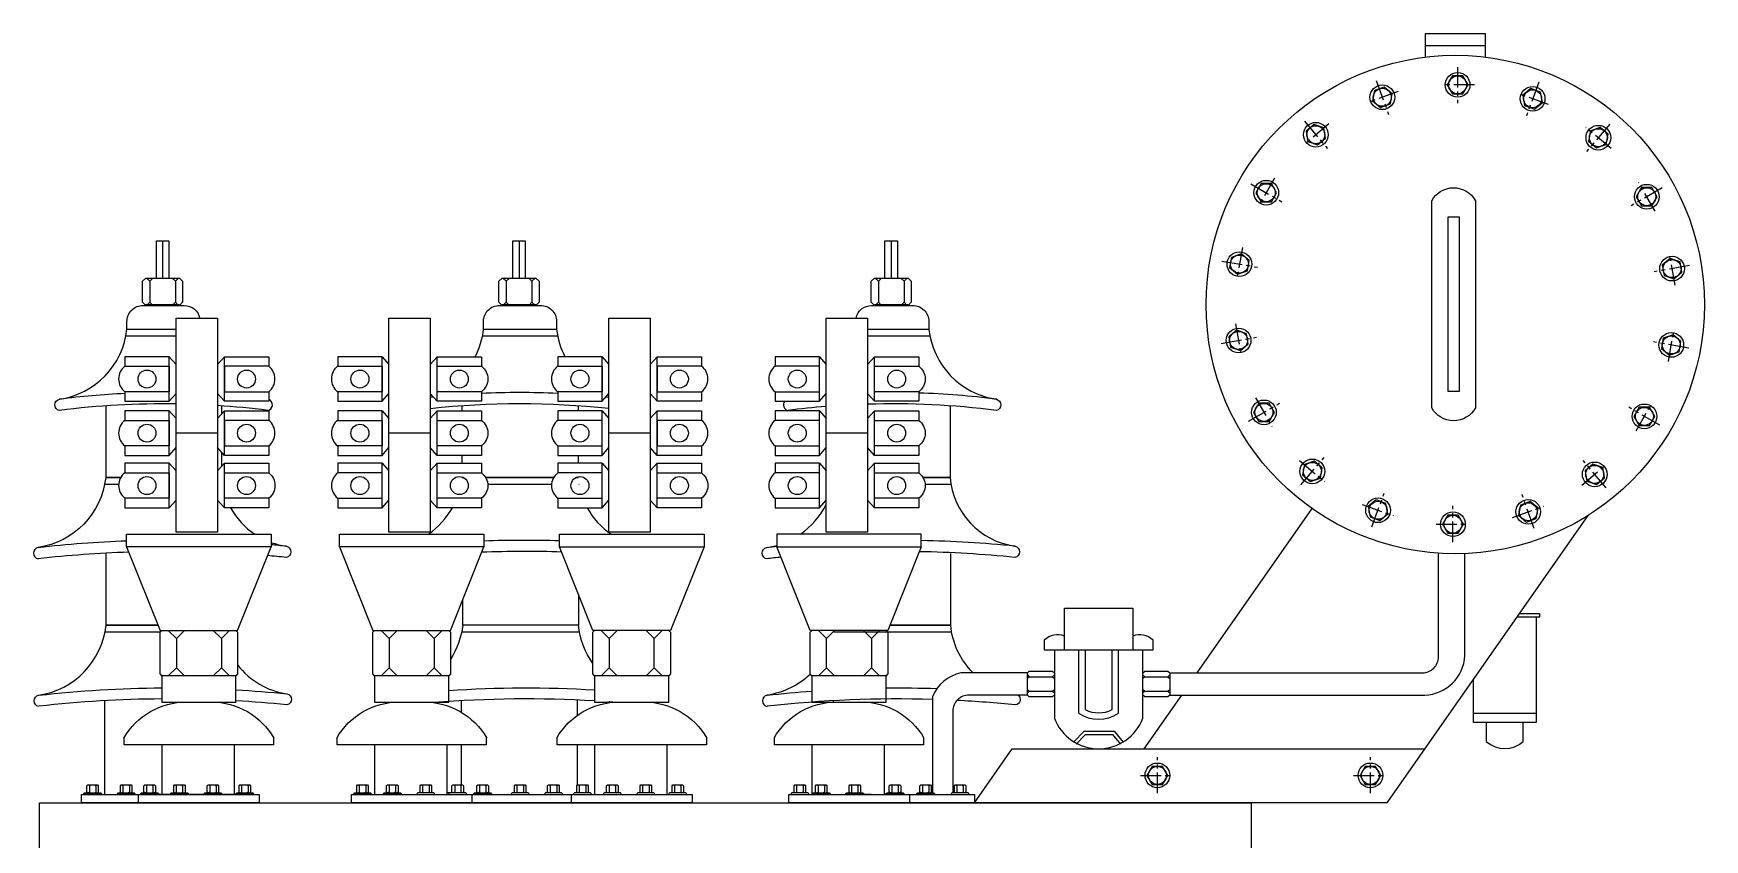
# Model space of a CAD drawing. Header units: millimetres. Extents: x 20927 to 53748, y 38421 to 54891.
# Drawn here: x 40288 to 41582, y 40457 to 41082 of the extents above; entities that cross this region are included whole.
import ezdxf

# ---------------------------------------------------------------- set-up
doc = ezdxf.new("R2010")
doc.units = ezdxf.units.MM
doc.linetypes.add('CENTERX2', pattern=[101.6, 63.5, -12.7, 12.7, -12.7])
doc.layers.add('DETAIL', color=4, linetype='Continuous')
doc.layers.add('TRANS', color=2, linetype='Continuous')

msp = doc.modelspace()

# ---------------------------------------------------------------- linework, layer by layer
at = {"layer": 'DETAIL', "color": 241, "ltscale": 0.25}
for p, q in [((41366.2, 41072.3), (41412.3, 41072.3)), ((40388.1, 40920.9), (40388.1, 40892.1)), ((40664.2, 40920.9), (40664.2, 40892.1)), ((40952.4, 40920.9), (40952.4, 40892.1)), ((40378.1, 40889.6), (40378.1, 40873.4)), ((40398, 40889.6), (40398, 40873.4)), ((40654.2, 40889.6), (40654.2, 40873.4)), ((40674.1, 40889.6), (40674.1, 40873.4)), ((40942.4, 40889.6), (40942.4, 40873.4)), ((40962.3, 40889.6), (40962.3, 40873.4)), ((40600.7, 40823.8), (40635.1, 40823.8)), ((40600.7, 40804.1), (40600.7, 40823.8)), ((40896.8, 40823.8), (40862.4, 40823.8)), ((40896.8, 40804.1), (40896.8, 40823.8)), ((40939.4, 40823.8), (40973.8, 40823.8)), ((40939.4, 40804.1), (40939.4, 40823.8)), ((40635.1, 40804.1), (40600.7, 40804.1)), ((40862.4, 40804.1), (40896.8, 40804.1)), ((40973.8, 40804.1), (40939.4, 40804.1)), ((40600.7, 40781.9), (40635.1, 40781.9)), ((40600.7, 40762.2), (40600.7, 40781.9)), ((40728.5, 40781.9), (40694.1, 40781.9)), ((40728.5, 40762.2), (40728.5, 40781.9)), ((40896.8, 40781.9), (40862.4, 40781.9)), ((40896.8, 40762.2), (40896.8, 40781.9)), ((40939.4, 40781.9), (40973.8, 40781.9)), ((40939.4, 40762.2), (40939.4, 40781.9)), ((40635.1, 40762.2), (40600.7, 40762.2)), ((40694.1, 40762.2), (40728.5, 40762.2)), ((40862.4, 40762.2), (40896.8, 40762.2)), ((40973.8, 40762.2), (40939.4, 40762.2)), ((40435.9, 40741.3), (40470.3, 40741.3)), ((40435.9, 40721.6), (40435.9, 40741.3)), ((40558.1, 40741.3), (40523.7, 40741.3)), ((40558.1, 40721.6), (40558.1, 40741.3)), ((40600.7, 40741.3), (40635.1, 40741.3)), ((40600.7, 40721.6), (40600.7, 40741.3)), ((40728.5, 40741.3), (40694.1, 40741.3)), ((40728.5, 40721.6), (40728.5, 40741.3)), ((40771.1, 40741.3), (40805.5, 40741.3)), ((40771.1, 40721.6), (40771.1, 40741.3)), ((40896.8, 40741.3), (40862.4, 40741.3)), ((40896.8, 40721.6), (40896.8, 40741.3)), ((40939.4, 40741.3), (40973.8, 40741.3)), ((40939.4, 40721.6), (40939.4, 40741.3)), ((40470.3, 40721.6), (40435.9, 40721.6)), ((40523.7, 40721.6), (40558.1, 40721.6)), ((40635.1, 40721.6), (40600.7, 40721.6)), ((40694.1, 40721.6), (40728.5, 40721.6)), ((40805.5, 40721.6), (40771.1, 40721.6)), ((40862.4, 40721.6), (40896.8, 40721.6)), ((40973.8, 40721.6), (40939.4, 40721.6)), ((40398.8, 40613), (40392.5, 40619.3)), ((40433.6, 40613), (40427.3, 40619.3)), ((40563.6, 40613), (40557.4, 40619.3)), ((40598.4, 40613), (40604.6, 40619.3)), ((40734, 40613), (40740.2, 40619.3)), ((40768.8, 40613), (40762.6, 40619.3)), ((40902.3, 40613), (40896.1, 40619.3)), ((40937.1, 40613), (40943.3, 40619.3)), ((40734, 40590.4), (40740.2, 40584.2)), ((41059.3, 40583.4), (41057.9, 40582)), ((41077.3, 40583.4), (41078.7, 40584.8)), ((41148.7, 40583.4), (41147.3, 40582)), ((41166.7, 40583.4), (41168.1, 40584.8)), ((41059.3, 40572.2), (41057.9, 40570.8)), ((41077.3, 40572.2), (41078.7, 40570.8)), ((41148.7, 40572.2), (41147.3, 40570.8)), ((41166.7, 40572.2), (41168.1, 40570.8)), ((41451.9, 40554.9), (41403.3, 40554.9)), ((40331.4, 40499), (40330.8, 40499.6)), ((40336.4, 40499), (40335.8, 40499.6)), ((40357.4, 40499), (40357.4, 40494)), ((40362.4, 40499), (40362.4, 40494)), ((40375.6, 40499), (40374.9, 40499.6)), ((40380.5, 40499), (40381.2, 40499.6)), ((40398.7, 40499), (40399.3, 40499.6)), ((40403.6, 40499), (40403, 40499.6)), ((40424.6, 40499), (40425.2, 40499.6)), ((40429.6, 40499), (40429, 40499.6)), ((40449.3, 40499), (40449.9, 40499.6)), ((40454.3, 40499), (40453.6, 40499.6)), ((40540.4, 40499), (40541, 40499.6)), ((40545.4, 40499), (40544.7, 40499.6)), ((40563.5, 40499), (40564.1, 40499.6)), ((40568.5, 40499), (40567.8, 40499.6)), ((40589.4, 40499), (40590.1, 40499.6)), ((40594.4, 40499), (40593.8, 40499.6)), ((40619.1, 40499), (40619.7, 40499.6)), ((40633.4, 40499), (40634.1, 40499.6)), ((40638.4, 40499), (40637.8, 40499.6)), ((40662.5, 40499), (40662.5, 40494)), ((40667.5, 40499), (40667.5, 40494)), ((40688.3, 40499), (40688.9, 40499.6)), ((40693.3, 40499), (40692.6, 40499.6)), ((40710.8, 40499), (40711.4, 40499.6)), ((40715.8, 40499), (40715.1, 40499.6)), ((40733.9, 40499), (40734.5, 40499.6)), ((40738.9, 40499), (40738.2, 40499.6)), ((40759.8, 40499), (40760.5, 40499.6)), ((40764.8, 40499), (40764.2, 40499.6)), ((40784.5, 40499), (40785.2, 40499.6)), ((40789.5, 40499), (40788.9, 40499.6)), ((40879.1, 40499), (40879.7, 40499.6)), ((40884.1, 40499), (40883.4, 40499.6)), ((40895.7, 40499), (40895.7, 40494)), ((40900.6, 40499), (40900.6, 40494)), ((40921.7, 40499), (40922.3, 40499.6)), ((40926.6, 40499), (40926, 40499.6)), ((40952.8, 40499), (40953.4, 40499.6)), ((40957.8, 40499), (40957.2, 40499.6)), ((40976.5, 40499), (40977.1, 40499.6)), ((40981.5, 40499), (40980.8, 40499.6)), ((41003.2, 40499), (41003.2, 40494)), ((41008.2, 40499), (41008.2, 40494)), ((40331.4, 40494), (40330.8, 40493.4)), ((40336.4, 40494), (40335.8, 40493.4)), ((40375.6, 40494), (40374.9, 40493.4)), ((40380.5, 40494), (40381.2, 40493.4)), ((40398.7, 40494), (40399.3, 40493.4)), ((40403.6, 40494), (40403, 40493.4)), ((40424.6, 40494), (40425.2, 40493.4)), ((40429.6, 40494), (40429, 40493.4)), ((40449.3, 40494), (40449.9, 40493.4)), ((40454.3, 40494), (40453.6, 40493.4)), ((40540.4, 40494), (40541, 40493.4)), ((40545.4, 40494), (40544.7, 40493.4)), ((40563.5, 40494), (40564.1, 40493.4)), ((40568.5, 40494), (40567.8, 40493.4)), ((40589.4, 40494), (40590.1, 40493.4)), ((40594.4, 40494), (40593.8, 40493.4)), ((40619.1, 40494), (40619.7, 40493.4)), ((40633.4, 40494), (40634.1, 40493.4)), ((40638.4, 40494), (40637.8, 40493.4)), ((40688.3, 40494), (40688.9, 40493.4)), ((40693.3, 40494), (40692.6, 40493.4)), ((40710.8, 40494), (40711.4, 40493.4)), ((40715.8, 40494), (40715.1, 40493.4)), ((40733.9, 40494), (40734.5, 40493.4)), ((40738.9, 40494), (40738.2, 40493.4)), ((40759.8, 40494), (40760.5, 40493.4)), ((40764.8, 40494), (40764.2, 40493.4)), ((40784.5, 40494), (40785.2, 40493.4)), ((40789.5, 40494), (40788.9, 40493.4)), ((40879.1, 40494), (40879.7, 40493.4)), ((40884.1, 40494), (40883.4, 40493.4)), ((40921.7, 40494), (40922.3, 40493.4)), ((40926.6, 40494), (40926, 40493.4)), ((40952.8, 40494), (40953.4, 40493.4)), ((40957.8, 40494), (40957.2, 40493.4)), ((40976.5, 40494), (40977.1, 40493.4)), ((40981.5, 40494), (40980.8, 40493.4))]:
    msp.add_line(p, q, dxfattribs=at)
at = {"layer": 'DETAIL', "color": 241, "linetype": 'CENTERX2', "ltscale": 0.25}
for p, q in [((41391, 41055.5), (41391, 41027.6)), ((41328, 41045), (41337.6, 41018.8)), ((41404, 41041.7), (41378.5, 41041.7)), ((41453.8, 41043.8), (41444.3, 41017.6)), ((41344.9, 41036.5), (41321, 41027.8)), ((41461.3, 41026.4), (41437.3, 41035.1)), ((41291.2, 41011.4), (41271.7, 40995)), ((41272.4, 41013.6), (41290.3, 40992.3)), ((41509.9, 40992.4), (41490.4, 41008.8)), ((41508.8, 41011.3), (41490.9, 40990)), ((41230.9, 40965.1), (41255, 40951.2)), ((41249.3, 40969.5), (41236.5, 40947.4)), ((41549.4, 40962), (41525.3, 40948.1)), ((41544, 40943.9), (41531.2, 40966)), ((41224.3, 40915.7), (41219.8, 40890.6)), ((41559.4, 40886.6), (41554.9, 40911.7)), ((41208.5, 40905.3), (41235.9, 40900.5)), ((41570.6, 40901.8), (41543.2, 40896.9)), ((41207.9, 40841.4), (41235.3, 40846.3)), ((41219.1, 40856.6), (41223.6, 40831.5)), ((41554.2, 40827.5), (41558.7, 40852.6)), ((41570, 40837.9), (41542.6, 40842.7)), ((41229.1, 40781.2), (41253.2, 40795.1)), ((41234.5, 40799.3), (41247.3, 40777.2)), ((41529.2, 40773.7), (41541.9, 40795.8)), ((41547.6, 40778.1), (41523.5, 40792)), ((41268.5, 40750.8), (41288.1, 40734.4)), ((41269.7, 40731.9), (41287.6, 40753.2)), ((41487.3, 40731.8), (41506.8, 40748.2)), ((41506, 40729.6), (41488.2, 40750.9)), ((41317.2, 40716.8), (41341.1, 40708.1)), ((41324.7, 40699.4), (41334.2, 40725.6)), ((41450.4, 40698.2), (41440.9, 40724.4)), ((41387.4, 40687.7), (41387.4, 40715.6)), ((41433.5, 40706.7), (41457.5, 40715.4)), ((41374.5, 40701.5), (41400, 40701.5)), ((41158.5, 40493.3), (41158.5, 40521.1)), ((41323.5, 40493.3), (41323.5, 40521.1)), ((41145.5, 40507), (41171, 40507)), ((41310.5, 40507), (41336, 40507))]:
    msp.add_line(p, q, dxfattribs=at)
at = {"layer": 'DETAIL', "ltscale": 0.25}
for p, q in [((40393.2, 40831.1), (40398.5, 40825.2)), ((40435.9, 40831.1), (40430.6, 40825.2)), ((40558.1, 40831.1), (40563.3, 40825.2)), ((40600.7, 40831.1), (40595.4, 40825.2)), ((40728.5, 40831.1), (40733.7, 40825.2)), ((40771.1, 40831.1), (40765.8, 40825.2)), ((40896.8, 40831.1), (40902, 40825.2)), ((40939.4, 40831.1), (40934.1, 40825.2)), ((40393.2, 40796.8), (40398.5, 40802.7)), ((40435.9, 40796.8), (40430.6, 40802.7)), ((40558.1, 40796.8), (40563.3, 40802.7)), ((40600.7, 40796.8), (40595.4, 40802.7)), ((40728.5, 40796.8), (40733.7, 40802.7)), ((40771.1, 40796.8), (40765.8, 40802.7)), ((40896.8, 40796.8), (40902, 40802.7)), ((40939.4, 40796.8), (40934.1, 40802.7)), ((40393.2, 40789.2), (40398.5, 40783.3)), ((40435.9, 40789.2), (40430.6, 40783.3)), ((40558.1, 40789.2), (40563.3, 40783.3)), ((40600.7, 40789.2), (40595.4, 40783.3)), ((40728.5, 40789.2), (40733.7, 40783.3)), ((40771.1, 40789.2), (40765.8, 40783.3)), ((40896.8, 40789.2), (40902, 40783.3)), ((40939.4, 40789.2), (40934.1, 40783.3)), ((40430.6, 40772), (40398.5, 40772)), ((40595.4, 40772), (40563.3, 40772)), ((40765.8, 40772), (40733.7, 40772)), ((40934.1, 40772), (40902, 40772)), ((40393.2, 40754.8), (40398.5, 40760.8)), ((40435.9, 40754.8), (40430.6, 40760.8)), ((40558.1, 40754.8), (40563.3, 40760.8)), ((40600.7, 40754.8), (40595.4, 40760.8)), ((40728.5, 40754.8), (40733.7, 40760.8)), ((40771.1, 40754.8), (40765.8, 40760.8)), ((40896.8, 40754.8), (40902, 40760.8)), ((40939.4, 40754.8), (40934.1, 40760.8)), ((40393.2, 40748.7), (40398.5, 40742.7)), ((40435.9, 40748.7), (40430.6, 40742.7)), ((40558.1, 40748.7), (40563.3, 40742.7)), ((40600.7, 40748.7), (40595.4, 40742.7)), ((40728.5, 40748.7), (40733.7, 40742.7)), ((40771.1, 40748.7), (40765.8, 40742.7)), ((40896.8, 40748.7), (40902, 40742.7)), ((40939.4, 40748.7), (40934.1, 40742.7)), ((40393.2, 40714.3), (40398.5, 40720.2)), ((40435.9, 40714.3), (40430.6, 40720.2)), ((40558.1, 40714.3), (40563.3, 40720.2)), ((40600.7, 40714.3), (40595.4, 40720.2)), ((40728.5, 40714.3), (40733.7, 40720.2)), ((40771.1, 40714.3), (40765.8, 40720.2)), ((40896.8, 40714.3), (40902, 40720.2)), ((40939.4, 40714.3), (40934.1, 40720.2)), ((41189.3, 40586.4), (41278.4, 40713.6)), ((40695.4, 40684.1), (40695.4, 40693.8)), ((40695.4, 40693.8), (40807.4, 40693.8)), ((40807.4, 40693.8), (40807.4, 40684.1)), ((40343.2, 40564.7), (40343.2, 40492.5)), ((40619.3, 40564.7), (40619.3, 40555.9)), ((40709.1, 40565.3), (40709.1, 40553.3)), ((40907.5, 40564.7), (40907.5, 40563.8)), ((41148.2, 40527.6), (41177.3, 40569.2)), ((40387.4, 40530.5), (40387.4, 40492.5)), ((40443.4, 40530.5), (40443.4, 40492.5)), ((40552.2, 40530.5), (40552.2, 40492.5)), ((40608.2, 40530.5), (40608.2, 40492.5)), ((40619.3, 40530.6), (40619.3, 40499.6)), ((40709.1, 40530.6), (40709.1, 40499.2)), ((40722.6, 40530.5), (40722.6, 40492.5)), ((40778.6, 40530.5), (40778.6, 40492.5)), ((40890.9, 40530.5), (40890.9, 40492.5)), ((40946.9, 40530.5), (40946.9, 40492.5)), ((40704.7, 40485.8), (40704.7, 40492.1))]:
    msp.add_line(p, q, dxfattribs=at)
at = {"layer": 'DETAIL', "color": 241, "ltscale": 0.25}
for points in [[(41366.2, 41063.2), (41366.2, 41081.5), (41412.3, 41081.5), (41412.3, 41063.2)], [(40375.7, 40892.1), (40378.1, 40889.6), (40380.6, 40892.1)], [(40395.5, 40892.1), (40398, 40889.6), (40400.5, 40892.1)], [(40651.7, 40892.1), (40654.2, 40889.6), (40656.7, 40892.1)], [(40676.6, 40892.1), (40674.1, 40889.6), (40671.6, 40892.1)], [(40939.9, 40892.1), (40942.4, 40889.6), (40944.9, 40892.1)], [(40964.8, 40892.1), (40962.3, 40889.6), (40959.8, 40892.1)], [(40375.7, 40870.9), (40378.1, 40873.4), (40380.6, 40870.9)], [(40395.5, 40870.9), (40398, 40873.4), (40400.5, 40870.9)], [(40651.7, 40870.9), (40654.2, 40873.4), (40656.7, 40870.9)], [(40676.6, 40870.9), (40674.1, 40873.4), (40671.6, 40870.9)], [(40939.9, 40870.9), (40942.4, 40873.4), (40944.9, 40870.9)], [(40964.8, 40870.9), (40962.3, 40873.4), (40959.8, 40870.9)], [(40398.5, 40847.2), (40359.7, 40847.2)], [(40694.1, 40847.2), (40635.8, 40847.2)], [(40982.3, 40847.2), (40934.1, 40847.2)], [(40343.1, 40732.4), (40354, 40732.4)], [(40620, 40738), (40620, 40737.7), (40620.9, 40737.7), (40620, 40737.7)], [(40639.9, 40732.4), (40689.3, 40732.4)], [(40710.5, 40732.4), (40710.6, 40732.4)], [(40978.6, 40732.4), (40998.8, 40732.4)], [(41086.5, 40604.2), (41086.5, 40636.6), (41139.5, 40636.6), (41139.5, 40604.2)], [(41451.9, 40629.7), (41451.9, 40547.9), (41403.3, 40547.9), (41403.3, 40581.6)], [(41437, 40629.7), (41454.7, 40629.7), (41454.7, 40632.1), (41438.7, 40632.1)], [(40343.6, 40618.1), (40386.3, 40618.1)], [(40405, 40619.3), (40398.8, 40613), (40398.8, 40590.4)], [(40439.8, 40619.3), (40433.6, 40613), (40433.6, 40590.4)], [(40569.8, 40619.3), (40563.6, 40613), (40563.6, 40590.4)], [(40592.2, 40619.3), (40598.4, 40613), (40598.4, 40590.4)], [(40619.7, 40618.1), (40711.1, 40618.1)], [(40727.8, 40619.3), (40734, 40613), (40734, 40590.4), (40727.8, 40584.2)], [(40768.8, 40590.4), (40768.8, 40613), (40775, 40619.3)], [(40902.3, 40590.4), (40902.3, 40613), (40908.5, 40619.3)], [(40907.9, 40618.1), (40999.3, 40618.1)], [(40930.9, 40619.3), (40937.1, 40613), (40937.1, 40590.4)], [(40392.5, 40584.2), (40398.8, 40590.4), (40405, 40584.2)], [(40427.3, 40584.2), (40433.6, 40590.4), (40439.8, 40584.2)], [(40557.4, 40584.2), (40563.6, 40590.4), (40569.8, 40584.2)], [(40604.6, 40584.2), (40598.4, 40590.4), (40592.2, 40584.2)], [(40762.6, 40584.2), (40768.8, 40590.4), (40775, 40584.2)], [(40896.1, 40584.2), (40902.3, 40590.4), (40908.5, 40584.2)], [(40943.3, 40584.2), (40937.1, 40590.4), (40930.9, 40584.2)], [(41078.7, 40569.2), (41077.3, 40567.8), (41059.3, 40567.8), (41057.9, 40569.2), (41057.9, 40586.4), (41059.3, 40587.8), (41077.3, 40587.8), (41078.7, 40586.4)], [(41147.3, 40586.4), (41148.7, 40587.8), (41166.7, 40587.8), (41168.1, 40586.4), (41168.1, 40569.2), (41166.7, 40567.8), (41148.7, 40567.8), (41147.3, 40569.2)], [(41057.9, 40584.8), (41059.3, 40583.4), (41077.3, 40583.4), (41078.7, 40582)], [(41147.3, 40584.8), (41148.7, 40583.4), (41166.7, 40583.4), (41168.1, 40582)], [(41057.9, 40573.6), (41059.3, 40572.2), (41077.3, 40572.2), (41078.7, 40573.6)], [(41147.3, 40573.6), (41148.7, 40572.2), (41166.7, 40572.2), (41168.1, 40573.6)], [(41093.9, 40532.9), (41101.7, 40541.2), (41124.9, 40541.2), (41131.9, 40532.8)], [(41095.7, 40531.2), (41102.7, 40538.7), (41123.7, 40538.7), (41130, 40531.2)], [(40330.1, 40493.4), (40329.4, 40494), (40329.4, 40499), (40330.1, 40499.6), (40337.7, 40499.6), (40338.3, 40499), (40338.3, 40494), (40337.7, 40493.4)], [(40332, 40499.6), (40331.4, 40499), (40331.4, 40494), (40332, 40493.4)], [(40337, 40499.6), (40336.4, 40499), (40336.4, 40494), (40337, 40493.4)], [(40356.1, 40493.4), (40355.4, 40494), (40355.4, 40499), (40356.1, 40499.6), (40363.7, 40499.6), (40364.3, 40499), (40364.3, 40494), (40363.7, 40493.4)], [(40356.8, 40499.6), (40357.4, 40499), (40358, 40499.6)], [(40363, 40499.6), (40362.4, 40499), (40361.7, 40499.6)], [(40374.2, 40493.4), (40373.6, 40494), (40373.6, 40499), (40374.2, 40499.6), (40381.9, 40499.6), (40382.5, 40499), (40382.5, 40494), (40381.9, 40493.4)], [(40376.2, 40499.6), (40375.6, 40499), (40375.6, 40494), (40376.2, 40493.4)], [(40379.9, 40499.6), (40380.5, 40499), (40380.5, 40494), (40379.9, 40493.4)], [(40397.3, 40493.4), (40396.7, 40494), (40396.7, 40499), (40397.3, 40499.6), (40405, 40499.6), (40405.6, 40499), (40405.6, 40494), (40405, 40493.4)], [(40398, 40499.6), (40398.7, 40499), (40398.7, 40494), (40398, 40493.4)], [(40404.3, 40499.6), (40403.6, 40499), (40403.6, 40494), (40404.3, 40493.4)], [(40423.3, 40493.4), (40422.7, 40494), (40422.7, 40499), (40423.3, 40499.6), (40430.9, 40499.6), (40431.5, 40499), (40431.5, 40494), (40430.9, 40493.4)], [(40424, 40499.6), (40424.6, 40499), (40424.6, 40494), (40424, 40493.4)], [(40430.2, 40499.6), (40429.6, 40499), (40429.6, 40494), (40430.2, 40493.4)], [(40448, 40493.4), (40447.3, 40494), (40447.3, 40499), (40448, 40499.6), (40455.6, 40499.6), (40456.2, 40499), (40456.2, 40494), (40455.6, 40493.4)], [(40448.7, 40499.6), (40449.3, 40499), (40449.3, 40494), (40448.7, 40493.4)], [(40454.9, 40499.6), (40454.3, 40499), (40454.3, 40494), (40454.9, 40493.4)], [(40539.1, 40493.4), (40538.4, 40494), (40538.4, 40499), (40539.1, 40499.6), (40546.7, 40499.6), (40547.3, 40499), (40547.3, 40494), (40546.7, 40493.4)], [(40539.8, 40499.6), (40540.4, 40499), (40540.4, 40494), (40539.8, 40493.4)], [(40546, 40499.6), (40545.4, 40499), (40545.4, 40494), (40546, 40493.4)], [(40562.2, 40493.4), (40561.5, 40494), (40561.5, 40499), (40562.2, 40499.6), (40569.8, 40499.6), (40570.4, 40499), (40570.4, 40494), (40569.8, 40493.4)], [(40562.9, 40499.6), (40563.5, 40499), (40563.5, 40494), (40562.9, 40493.4)], [(40569.1, 40499.6), (40568.5, 40499), (40568.5, 40494), (40569.1, 40493.4)], [(40588.1, 40493.4), (40587.5, 40494), (40587.5, 40499), (40588.1, 40499.6), (40595.7, 40499.6), (40596.4, 40499), (40596.4, 40494), (40595.7, 40493.4)], [(40588.8, 40499.6), (40589.4, 40499), (40589.4, 40494), (40588.8, 40493.4)], [(40595, 40499.6), (40594.4, 40499), (40594.4, 40494), (40595, 40493.4)], [(40612.8, 40493.4), (40612.2, 40494), (40612.2, 40499), (40612.8, 40499.6), (40620.4, 40499.6), (40621.1, 40499), (40621.1, 40494), (40620.4, 40493.4)], [(40613.8, 40499.6), (40614.4, 40499), (40614.4, 40494), (40613.8, 40493.4)], [(40618.5, 40499.6), (40619.1, 40499), (40619.1, 40494), (40618.5, 40493.4)], [(40632.1, 40493.4), (40631.5, 40494), (40631.5, 40499), (40632.1, 40499.6), (40639.8, 40499.6), (40640.4, 40499), (40640.4, 40494), (40639.8, 40493.4)], [(40632.8, 40499.6), (40633.4, 40499), (40633.4, 40494), (40632.8, 40493.4)], [(40639, 40499.6), (40638.4, 40499), (40638.4, 40494), (40639, 40493.4)], [(40661.2, 40493.4), (40660.5, 40494), (40660.5, 40499), (40661.2, 40499.6), (40668.8, 40499.6), (40669.4, 40499), (40669.4, 40494), (40668.8, 40493.4)], [(40661.9, 40499.6), (40662.5, 40499), (40663.1, 40499.6)], [(40668.1, 40499.6), (40667.5, 40499), (40666.8, 40499.6)], [(40687, 40493.4), (40686.3, 40494), (40686.3, 40499), (40687, 40499.6), (40694.6, 40499.6), (40695.2, 40499), (40695.2, 40494), (40694.6, 40493.4)], [(40687.7, 40499.6), (40688.3, 40499), (40688.3, 40494), (40687.7, 40493.4)], [(40693.9, 40499.6), (40693.3, 40499), (40693.3, 40494), (40693.9, 40493.4)], [(40709.5, 40493.4), (40708.8, 40494), (40708.8, 40499), (40709.5, 40499.6), (40717.1, 40499.6), (40717.7, 40499), (40717.7, 40494), (40717.1, 40493.4)], [(40710.2, 40499.6), (40710.8, 40499), (40710.8, 40494), (40710.2, 40493.4)], [(40716.4, 40499.6), (40715.8, 40499), (40715.8, 40494), (40716.4, 40493.4)], [(40732.6, 40493.4), (40731.9, 40494), (40731.9, 40499), (40732.6, 40499.6), (40740.2, 40499.6), (40740.8, 40499), (40740.8, 40494), (40740.2, 40493.4)], [(40733.3, 40499.6), (40733.9, 40499), (40733.9, 40494), (40733.3, 40493.4)], [(40739.5, 40499.6), (40738.9, 40499), (40738.9, 40494), (40739.5, 40493.4)], [(40758.5, 40493.4), (40757.9, 40494), (40757.9, 40499), (40758.5, 40499.6), (40766.2, 40499.6), (40766.8, 40499), (40766.8, 40494), (40766.2, 40493.4)], [(40759.2, 40499.6), (40759.8, 40499), (40759.8, 40494), (40759.2, 40493.4)], [(40765.4, 40499.6), (40764.8, 40499), (40764.8, 40494), (40765.4, 40493.4)], [(40783.2, 40493.4), (40782.6, 40494), (40782.6, 40499), (40783.2, 40499.6), (40790.8, 40499.6), (40791.5, 40499), (40791.5, 40494), (40790.8, 40493.4)], [(40783.9, 40499.6), (40784.5, 40499), (40784.5, 40494), (40783.9, 40493.4)], [(40790.1, 40499.6), (40789.5, 40499), (40789.5, 40494), (40790.1, 40493.4)], [(40877.8, 40493.4), (40877.1, 40494), (40877.1, 40499), (40877.8, 40499.6), (40885.4, 40499.6), (40886, 40499), (40886, 40494), (40885.4, 40493.4)], [(40878.5, 40499.6), (40879.1, 40499), (40879.1, 40494), (40878.5, 40493.4)], [(40884.7, 40499.6), (40884.1, 40499), (40884.1, 40494), (40884.7, 40493.4)], [(40894.3, 40493.4), (40893.7, 40494), (40893.7, 40499), (40894.3, 40499.6), (40902, 40499.6), (40902.6, 40499), (40902.6, 40494), (40902, 40493.4)], [(40895.1, 40499.6), (40895.7, 40499), (40896.3, 40499.6)], [(40901.3, 40499.6), (40900.6, 40499), (40900, 40499.6)], [(40920.3, 40493.4), (40919.7, 40494), (40919.7, 40499), (40920.3, 40499.6), (40928, 40499.6), (40928.6, 40499), (40928.6, 40494), (40928, 40493.4)], [(40921, 40499.6), (40921.7, 40499), (40921.7, 40494), (40921, 40493.4)], [(40927.3, 40499.6), (40926.6, 40499), (40926.6, 40494), (40927.3, 40493.4)], [(40951.5, 40493.4), (40950.9, 40494), (40950.9, 40499), (40951.5, 40499.6), (40959.1, 40499.6), (40959.7, 40499), (40959.7, 40494), (40959.1, 40493.4)], [(40952.2, 40499.6), (40952.8, 40499), (40952.8, 40494), (40952.2, 40493.4)], [(40958.4, 40499.6), (40957.8, 40499), (40957.8, 40494), (40958.4, 40493.4)], [(40975.2, 40493.4), (40974.5, 40494), (40974.5, 40499), (40975.2, 40499.6), (40982.8, 40499.6), (40983.4, 40499), (40983.4, 40494), (40982.8, 40493.4)], [(40975.9, 40499.6), (40976.5, 40499), (40976.5, 40494), (40975.9, 40493.4)], [(40982.1, 40499.6), (40981.5, 40499), (40981.5, 40494), (40982.1, 40493.4)], [(41001.9, 40493.4), (41001.3, 40494), (41001.3, 40499), (41001.9, 40499.6), (41009.5, 40499.6), (41010.2, 40499), (41010.2, 40494), (41009.5, 40493.4)], [(41002.6, 40499.6), (41003.2, 40499), (41003.9, 40499.6)], [(41008.8, 40499.6), (41008.2, 40499), (41007.6, 40499.6)], [(40356.8, 40493.4), (40357.4, 40494), (40358, 40493.4)], [(40363, 40493.4), (40362.4, 40494), (40361.7, 40493.4)], [(40661.9, 40493.4), (40662.5, 40494), (40663.1, 40493.4)], [(40668.1, 40493.4), (40667.5, 40494), (40666.8, 40493.4)], [(40895.1, 40493.4), (40895.7, 40494), (40896.3, 40493.4)], [(40901.3, 40493.4), (40900.6, 40494), (40900, 40493.4)], [(41002.6, 40493.4), (41003.2, 40494), (41003.9, 40493.4)], [(41008.8, 40493.4), (41008.2, 40494), (41007.6, 40493.4)]]:
    msp.add_lwpolyline(points, dxfattribs=at)
for points in [[(41326.6, 41037.3), (41325.2, 41029.3), (41331.3, 41024.2), (41338.9, 41026.9), (41340.3, 41034.8), (41334.1, 41040)], [(41387, 41048.7), (41383, 41041.7), (41387, 41034.8), (41395.1, 41034.8), (41399.1, 41041.7), (41395.1, 41048.7)], [(41447.7, 41038.8), (41441.5, 41033.6), (41442.9, 41025.7), (41450.5, 41022.9), (41456.7, 41028.1), (41455.3, 41036)], [(41273.7, 41005.8), (41275.1, 40997.9), (41282.6, 40995.2), (41288.8, 41000.3), (41287.4, 41008.3), (41279.9, 41011)], [(41501.4, 41008.7), (41493.8, 41006), (41492.4, 40998), (41498.6, 40992.9), (41506.1, 40995.6), (41507.5, 41003.5)], [(41234.7, 40958.2), (41238.8, 40951.2), (41246.8, 40951.2), (41250.8, 40958.2), (41246.8, 40965.2), (41238.8, 40965.2)], [(41541.5, 40962.1), (41533.5, 40962.1), (41529.4, 40955.1), (41533.5, 40948.1), (41541.5, 40948.1), (41545.5, 40955.1)], [(41214.4, 40900.2), (41220.6, 40895), (41228.2, 40897.7), (41229.6, 40905.7), (41223.4, 40910.8), (41215.8, 40908.1)], [(41563.3, 40904.6), (41555.7, 40907.3), (41549.5, 40902.1), (41550.9, 40894.2), (41558.5, 40891.5), (41564.7, 40896.6)], [(41215.2, 40838.6), (41222.8, 40835.9), (41228.9, 40841.1), (41227.5, 40849), (41220, 40851.7), (41213.8, 40846.6)], [(41564, 40843), (41557.9, 40848.2), (41550.3, 40845.5), (41548.9, 40837.5), (41555.1, 40832.4), (41562.6, 40835.1)], [(41237, 40781.1), (41245, 40781.1), (41249.1, 40788.1), (41245, 40795.1), (41237, 40795.1), (41233, 40788.1)], [(41543.7, 40785), (41539.7, 40792), (41531.7, 40792), (41527.6, 40785), (41531.7, 40778), (41539.7, 40778)], [(41277.1, 40734.5), (41284.7, 40737.2), (41286.1, 40745.2), (41279.9, 40750.3), (41272.3, 40747.6), (41270.9, 40739.7)], [(41504.8, 40737.4), (41503.4, 40745.3), (41495.8, 40748), (41489.7, 40742.9), (41491.1, 40734.9), (41498.6, 40732.2)], [(40638.3, 40737.7), (40690.9, 40737.7)], [(41330.8, 40704.4), (41336.9, 40709.6), (41335.5, 40717.5), (41328, 40720.3), (41321.8, 40715.1), (41323.2, 40707.2)], [(41451.9, 40705.9), (41453.3, 40713.9), (41447.1, 40719), (41439.6, 40716.3), (41438.2, 40708.4), (41444.3, 40703.2)], [(41391.5, 40694.5), (41395.5, 40701.5), (41391.5, 40708.4), (41383.4, 40708.4), (41379.4, 40701.5), (41383.4, 40694.5)], [(40472.1, 40684.1), (40360.2, 40684.1), (40386.2, 40619.3), (40446.2, 40619.3)], [(40611, 40619.3), (40636.9, 40684.1), (40525, 40684.1), (40551, 40619.3)], [(41162.5, 40500), (41166.5, 40507), (41162.5, 40514), (41154.4, 40514), (41150.4, 40507), (41154.4, 40500)], [(41327.5, 40500), (41331.6, 40507), (41327.5, 40514), (41319.5, 40514), (41315.5, 40507), (41319.5, 40500)]]:
    msp.add_lwpolyline(points, close=True, dxfattribs=at)
at = {"layer": 'DETAIL', "ltscale": 0.25}
for points in [[(41404.8, 40952), (41404.8, 40791.6, -0.592538), (41371, 40791.6), (41371, 40952, -0.592538)], [(40635.1, 40804.1), (40635.1, 40796.8), (40600.7, 40796.8), (40600.7, 40831.1), (40635.1, 40831.1), (40635.1, 40823.8, -0.489677)], [(40862.4, 40804.1), (40862.4, 40796.8), (40896.8, 40796.8), (40896.8, 40831.1), (40862.4, 40831.1), (40862.4, 40823.8, 0.489677)], [(40973.8, 40804.1), (40973.8, 40796.8), (40939.4, 40796.8), (40939.4, 40831.1), (40973.8, 40831.1), (40973.8, 40823.8, -0.489677)], [(40635.1, 40762.2), (40635.1, 40754.8), (40600.7, 40754.8), (40600.7, 40789.2), (40635.1, 40789.2), (40635.1, 40781.9, -0.489677)], [(40694.1, 40762.2), (40694.1, 40754.8), (40728.5, 40754.8), (40728.5, 40789.2), (40694.1, 40789.2), (40694.1, 40781.9, 0.489677)], [(40862.4, 40762.2), (40862.4, 40754.8), (40896.8, 40754.8), (40896.8, 40789.2), (40862.4, 40789.2), (40862.4, 40781.9, 0.489677)], [(40973.8, 40762.2), (40973.8, 40754.8), (40939.4, 40754.8), (40939.4, 40789.2), (40973.8, 40789.2), (40973.8, 40781.9, -0.489677)], [(40470.3, 40721.6), (40470.3, 40714.3), (40435.9, 40714.3), (40435.9, 40748.7), (40470.3, 40748.7), (40470.3, 40741.3, -0.489677)], [(40523.7, 40721.6), (40523.7, 40714.3), (40558.1, 40714.3), (40558.1, 40748.7), (40523.7, 40748.7), (40523.7, 40741.3, 0.489677)], [(40635.1, 40721.6), (40635.1, 40714.3), (40600.7, 40714.3), (40600.7, 40748.7), (40635.1, 40748.7), (40635.1, 40741.3, -0.489677)], [(40694.1, 40721.6), (40694.1, 40714.3), (40728.5, 40714.3), (40728.5, 40748.7), (40694.1, 40748.7), (40694.1, 40741.3, 0.489677)], [(40805.5, 40721.6), (40805.5, 40714.3), (40771.1, 40714.3), (40771.1, 40748.7), (40805.5, 40748.7), (40805.5, 40741.3, -0.489677)], [(40862.4, 40721.6), (40862.4, 40714.3), (40896.8, 40714.3), (40896.8, 40748.7), (40862.4, 40748.7), (40862.4, 40741.3, 0.489677)], [(40973.8, 40721.6), (40973.8, 40714.3), (40939.4, 40714.3), (40939.4, 40748.7), (40973.8, 40748.7), (40973.8, 40741.3, -0.489677)]]:
    msp.add_lwpolyline(points, format="xyb", close=True, dxfattribs=at)
for points in [[(41383.7, 40939.4), (41392.1, 40939.4), (41392.1, 40804.3), (41383.7, 40804.3)], [(40398.5, 40861.1), (40430.6, 40861.1), (40430.6, 40695.4), (40398.5, 40695.4)], [(40563.3, 40861.1), (40595.4, 40861.1), (40595.4, 40695.4), (40563.3, 40695.4)], [(40733.7, 40861.1), (40765.8, 40861.1), (40765.8, 40695.4), (40733.7, 40695.4)], [(40902, 40861.1), (40934.1, 40861.1), (40934.1, 40695.4), (40902, 40695.4)], [(40393.2, 40804.1), (40358.8, 40804.1), (40358.8, 40796.8), (40393.2, 40796.8), (40393.2, 40831.1), (40358.8, 40831.1), (40358.8, 40823.8), (40393.2, 40823.8)], [(40435.9, 40804.1), (40470.3, 40804.1), (40470.3, 40796.8), (40435.9, 40796.8), (40435.9, 40831.1), (40470.3, 40831.1), (40470.3, 40823.8), (40435.9, 40823.8)], [(40558.1, 40804.1), (40523.7, 40804.1), (40523.7, 40796.8), (40558.1, 40796.8), (40558.1, 40831.1), (40523.7, 40831.1), (40523.7, 40823.8), (40558.1, 40823.8)], [(40728.5, 40804.1), (40694.1, 40804.1), (40694.1, 40796.8), (40728.5, 40796.8), (40728.5, 40831.1), (40694.1, 40831.1), (40694.1, 40823.8), (40728.5, 40823.8)], [(40771.1, 40804.1), (40805.5, 40804.1), (40805.5, 40796.8), (40771.1, 40796.8), (40771.1, 40831.1), (40805.5, 40831.1), (40805.5, 40823.8), (40771.1, 40823.8)], [(40393.2, 40762.2), (40358.8, 40762.2), (40358.8, 40754.8), (40393.2, 40754.8), (40393.2, 40789.2), (40358.8, 40789.2), (40358.8, 40781.9), (40393.2, 40781.9)], [(40435.9, 40762.2), (40470.3, 40762.2), (40470.3, 40754.8), (40435.9, 40754.8), (40435.9, 40789.2), (40470.3, 40789.2), (40470.3, 40781.9), (40435.9, 40781.9)], [(40558.1, 40762.2), (40523.7, 40762.2), (40523.7, 40754.8), (40558.1, 40754.8), (40558.1, 40789.2), (40523.7, 40789.2), (40523.7, 40781.9), (40558.1, 40781.9)], [(40771.1, 40762.2), (40805.5, 40762.2), (40805.5, 40754.8), (40771.1, 40754.8), (40771.1, 40789.2), (40805.5, 40789.2), (40805.5, 40781.9), (40771.1, 40781.9)], [(40393.2, 40721.6), (40358.8, 40721.6), (40358.8, 40714.3), (40393.2, 40714.3), (40393.2, 40748.7), (40358.8, 40748.7), (40358.8, 40741.3), (40393.2, 40741.3)], [(40781.4, 40619.3), (40721.4, 40619.3), (40695.4, 40684.1), (40807.4, 40684.1)], [(40798.1, 40485.8), (40534.3, 40485.8), (40534.3, 40492.1), (40798.1, 40492.1)]]:
    msp.add_lwpolyline(points, close=True, dxfattribs=at)
for points in [[(40383.3, 40892.1), (40383.3, 40920.9), (40392.9, 40920.9), (40392.9, 40892.1)], [(40659.3, 40892.1), (40659.3, 40920.9), (40669, 40920.9), (40669, 40892.1)], [(40947.5, 40892.1), (40947.5, 40920.9), (40957.2, 40920.9), (40957.2, 40892.1)], [(40375, 40870.9), (40372.5, 40873.4), (40372.5, 40889.6), (40375, 40892.1), (40401.1, 40892.1), (40403.6, 40889.6), (40403.6, 40873.4), (40401.1, 40870.9)], [(40651.1, 40870.9), (40648.6, 40873.4), (40648.6, 40889.6), (40651.1, 40892.1), (40677.2, 40892.1), (40679.7, 40889.6), (40679.7, 40873.4), (40677.2, 40870.9)], [(40939.3, 40870.9), (40936.8, 40873.4), (40936.8, 40889.6), (40939.3, 40892.1), (40965.4, 40892.1), (40967.9, 40889.6), (40967.9, 40873.4), (40965.4, 40870.9)], [(40401.1, 40871.3), (40375, 40871.3)], [(40677.2, 40871.3), (40651.1, 40871.3)], [(40965.4, 40871.3), (40939.3, 40871.3)], [(40433.7, 40793.1), (40433.7, 40786.8)], [(40620, 40789.2), (40620, 40793.1)], [(40709.8, 40793.1), (40709.8, 40789.2)], [(40433.7, 40757.2), (40433.7, 40746.3)], [(40620, 40748.7), (40620, 40754.8)], [(40709.8, 40754.8), (40709.8, 40748.7)], [(40709.8, 40738.2), (40709.8, 40737.7), (40708.3, 40737.7), (40709.8, 40737.7)], [(41491.9, 40708.2), (41336.2, 40485.8), (40873, 40485.8), (40873, 40492.1), (41016.8, 40492.1), (41016.8, 40485.8), (41046, 40527.6), (41365.5, 40527.6)], [(40360.2, 40684.1), (40360.2, 40693.8), (40472.1, 40693.8), (40472.1, 40684.1)], [(40525, 40684.1), (40525, 40693.8), (40636.9, 40693.8), (40636.9, 40684.1)], [(40975.6, 40684.1), (40949.7, 40619.3), (40889.7, 40619.3), (40863.7, 40684.1), (40975.6, 40684.1), (40975.6, 40693.8), (40863.7, 40693.8), (40863.7, 40684.1)], [(40710.3, 40647.1), (40710.3, 40623.4), (40620.5, 40623.4), (40620.5, 40643)], [(40444.9, 40619.3), (40446.2, 40618), (40446.2, 40585.5), (40444.9, 40584.2), (40387.4, 40584.2), (40386.2, 40585.5), (40386.2, 40618), (40387.4, 40619.3)], [(40609.7, 40619.3), (40611, 40618), (40611, 40585.5), (40609.7, 40584.2), (40552.2, 40584.2), (40551, 40585.5), (40551, 40618), (40552.2, 40619.3)], [(40780.1, 40619.3), (40781.4, 40618), (40781.4, 40585.5), (40780.1, 40584.2), (40722.6, 40584.2), (40721.4, 40585.5), (40721.4, 40618), (40722.6, 40619.3)], [(40948.4, 40619.3), (40949.7, 40618), (40949.7, 40585.5), (40948.4, 40584.2), (40890.9, 40584.2), (40889.7, 40585.5), (40889.7, 40618), (40890.9, 40619.3)], [(40387.4, 40584.2), (40387.4, 40563.8), (40444.9, 40563.8), (40444.9, 40584.2)], [(40552.2, 40584.2), (40552.2, 40563.8), (40609.7, 40563.8), (40609.7, 40584.2)], [(40722.6, 40584.2), (40722.6, 40563.8), (40780.1, 40563.8), (40780.1, 40584.2)], [(40890.9, 40584.2), (40890.9, 40563.8), (40948.4, 40563.8), (40948.4, 40584.2)], [(40473.9, 40536.4), (40473.9, 40530.6), (40358.4, 40530.6), (40358.4, 40536.4)], [(40638.8, 40536.4), (40638.8, 40530.6), (40523.2, 40530.6), (40523.2, 40536.4)], [(40809.2, 40536.4), (40809.2, 40530.6), (40693.6, 40530.6), (40693.6, 40536.4)], [(40977.4, 40536.4), (40977.4, 40530.6), (40861.9, 40530.6), (40861.9, 40536.4)], [(40452.5, 40485.8), (40325.3, 40485.8), (40325.3, 40492.1), (40462.8, 40492.1), (40462.8, 40485.8), (40369.5, 40485.8), (40369.5, 40492.1)], [(40627.7, 40492.1), (40627.7, 40485.8)], [(40966.4, 40492.1), (40966.4, 40485.8)]]:
    msp.add_lwpolyline(points, dxfattribs=at)
for points in [[(40360.5, 40852.5), (40360.5, 40858.5, -0.414214), (40373, 40870.9), (40404.8, 40870.9, -0.354737), (40416.9, 40861.1)], [(40636.6, 40852.5), (40636.6, 40858.5, -0.414214), (40649, 40870.9), (40680.8, 40870.9, -0.414214), (40693.2, 40858.5), (40693.2, 40852.5)], [(40925.1, 40861.1, -0.354737), (40937.2, 40870.9), (40969, 40870.9, -0.414214), (40981.5, 40858.5), (40981.5, 40852.5)], [(40998, 40793.1), (40998, 40737.7), (40977, 40737.7), (40998, 40737.7, 0.351357), (41048.2, 40684.5, -0.821628), (41048.2, 40675.8, 0.02046), (40974.1, 40680.2)], [(40292.1, 40560.4, -0.821628), (40292.1, 40569.1, 0.340644), (40344.4, 40623.4), (40384.5, 40623.4), (40344.4, 40623.4), (40344.4, 40678.8)], [(40472.1, 40687.4, 0.052237), (40483.9, 40684.5, -0.821628), (40483.9, 40675.8, 0.004039), (40469.3, 40677.2)], [(40855.9, 40674.7, -0.821628), (40855.9, 40683.4, 0.032484), (40863.7, 40685.1)], [(40446.2, 40592.5, 0.196543), (40484.4, 40570.2, -0.821628), (40484.4, 40561.6, 0.010913), (40444.9, 40564.7)], [(40889.8, 40585.4, -0.153936), (40856.3, 40569.1, 0.821628), (40856.3, 40560.4)], [(40358.1, 40535.9, -0.26809), (40406.6, 40563.8)], [(40425.8, 40563.8, -0.26809), (40474.2, 40535.9)], [(40522.9, 40535.9, -0.26809), (40571.4, 40563.8)], [(40590.6, 40563.8, -0.26809), (40639.1, 40535.9)], [(40693.3, 40535.9, -0.26809), (40741.8, 40563.8)], [(40761, 40563.8, -0.26809), (40809.5, 40535.9)], [(40861.6, 40535.9, -0.26809), (40910.1, 40563.8)], [(40929.3, 40563.8, -0.26809), (40977.7, 40535.9)], [(41050.8, 40569.2, -0.620069), (41048.7, 40561.6, 0.012555), (41003.2, 40565)]]:
    msp.add_lwpolyline(points, format="xyb", dxfattribs=at)
at = {"layer": 'DETAIL', "color": 241, "ltscale": 0.25}
for points in [[(40308.2, 40789.6, -0.821628), (40308.2, 40798.2, 0.340644), (40360.5, 40852.5), (40398.5, 40852.5)], [(40630.2, 40831.1, 0.091155), (40636.6, 40852.5), (40693.2, 40852.5, 0.091155), (40699.7, 40831.1)], [(40934.1, 40852.5), (40981.5, 40852.5, 0.340644), (41033.8, 40798.2, -0.821628), (41033.8, 40789.6)], [(40344, 40793.1), (40344, 40737.7), (40355.7, 40737.7), (40344, 40737.7, -0.340644), (40291.6, 40683.4, 0.821628), (40291.6, 40674.7)], [(41015.8, 40586.4, -0.180613), (40998.5, 40623.4), (40951.4, 40623.4), (40998.5, 40623.4), (40998.5, 40678.8)], [(41168.1, 40586.4), (41363.8, 40586.4, 0.414214), (41376.2, 40598.8), (41376.2, 40678.5)], [(41168.1, 40569.2), (41365.6, 40569.2, 0.390891), (41396.6, 40599.8), (41396.6, 40678.5)], [(40721.4, 40593.6, -0.1389), (40710.3, 40623.4), (40620.5, 40623.4, -0.116302), (40611, 40596.7)], [(41086.5, 40614.9, 0.302605), (41070.9, 40611.7), (41070.9, 40604.2), (41155.1, 40604.2), (41155.1, 40611.7, 0.302605), (41139.5, 40614.9)], [(41078.7, 40604.2), (41078.7, 40551.4, 0.694969), (41147.3, 40551.4), (41147.3, 40604.2)], [(41097.5, 40604.2), (41097.5, 40555.1, 0.297269), (41128.5, 40555.1), (41128.5, 40604.2)], [(41102.5, 40604.2), (41102.5, 40557.9, 0.237484), (41123.5, 40557.9), (41123.5, 40604.2)], [(41057.9, 40586.4), (41006.4, 40586.4, 0.252714), (40984.4, 40567.8), (40984.4, 40493.4)], [(41057.9, 40569.2), (41012.6, 40569.2, 0.414214), (41000.1, 40556.8), (41000.1, 40493.4)], [(41413.2, 40547.9), (41413.2, 40533.2, 0.381748), (41441.9, 40533.2), (41441.9, 40547.9)], [(40394.9, 40492.1, -1.027334), (40394.9, 40493.4), (40407.4, 40493.4, -1.027334), (40407.4, 40492.1), (40371.8, 40492.1, -1.027334), (40371.8, 40493.4), (40384.3, 40493.4, -1.027334), (40384.3, 40492.1)], [(40420.9, 40492.1, -1.027334), (40420.9, 40493.4), (40433.3, 40493.4, -1.027334), (40433.3, 40492.1), (40408.5, 40492.1)], [(40445.6, 40492.1, -1.027334), (40445.6, 40493.4), (40458, 40493.4, -1.027334), (40458, 40492.1), (40435.2, 40492.1)], [(40603.7, 40492.1), (40622.8, 40492.1, 1.027334), (40622.8, 40493.4), (40608.2, 40493.4)], [(40719.5, 40492.1, 1.027334), (40719.5, 40493.4), (40707.1, 40493.4, 1.027334), (40707.1, 40492.1), (40723.7, 40492.1)], [(40936.8, 40492.1), (40917.9, 40492.1, -1.027334), (40917.9, 40493.4), (40930.4, 40493.4, -1.027334), (40930.4, 40492.1)], [(40949.1, 40492.1, -1.027334), (40949.1, 40493.4), (40961.5, 40493.4, -1.027334), (40961.5, 40492.1), (40947, 40492.1)]]:
    msp.add_lwpolyline(points, format="xyb", dxfattribs=at)
for points in [[(40340.1, 40492.1), (40327.7, 40492.1, -1.027334), (40327.7, 40493.4), (40340.1, 40493.4, -1.027334)], [(40366.1, 40492.1), (40353.7, 40492.1, -1.027334), (40353.7, 40493.4), (40366.1, 40493.4, -1.027334)], [(40549.1, 40492.1), (40536.7, 40492.1, -1.027334), (40536.7, 40493.4), (40549.1, 40493.4, -1.027334)], [(40572.2, 40492.1), (40559.8, 40492.1, -1.027334), (40559.8, 40493.4), (40572.2, 40493.4, -1.027334)], [(40598.1, 40493.4), (40585.7, 40493.4, 1.027334), (40585.7, 40492.1), (40598.1, 40492.1, 1.027334)], [(40629.7, 40493.4), (40642.2, 40493.4, -1.027334), (40642.2, 40492.1), (40629.7, 40492.1, -1.027334)], [(40658.8, 40493.4, 1.027334), (40658.8, 40492.1), (40671.2, 40492.1, 1.027334), (40671.2, 40493.4)], [(40697, 40493.4), (40684.6, 40493.4, 1.027334), (40684.6, 40492.1), (40697, 40492.1, 1.027334)], [(40742.6, 40492.1, 1.027334), (40742.6, 40493.4), (40730.2, 40493.4, 1.027334), (40730.2, 40492.1)], [(40768.5, 40493.4), (40756.1, 40493.4, 1.027334), (40756.1, 40492.1), (40768.5, 40492.1, 1.027334)], [(40793.2, 40493.4), (40780.8, 40493.4, 1.027334), (40780.8, 40492.1), (40793.2, 40492.1, 1.027334)], [(40887.8, 40493.4), (40875.4, 40493.4, 1.027334), (40875.4, 40492.1), (40887.8, 40492.1, 1.027334)], [(40904.4, 40492.1), (40891.9, 40492.1, -1.027334), (40891.9, 40493.4), (40904.4, 40493.4, -1.027334)], [(40972.8, 40493.4), (40985.2, 40493.4, -1.027334), (40985.2, 40492.1), (40972.8, 40492.1, -1.027334)], [(40999.5, 40493.4, 1.027334), (40999.5, 40492.1), (41011.9, 40492.1, 1.027334), (41011.9, 40493.4)]]:
    msp.add_lwpolyline(points, format="xyb", close=True, dxfattribs=at)
at = {"layer": 'DETAIL', "ltscale": 0.25}
msp.add_circle((41389.2, 40871.6), 193, dxfattribs=at)
at = {"layer": 'DETAIL', "color": 241, "ltscale": 0.25}
for centre, radius in [((41332.7, 41032.1), 9.56), ((41391, 41041.7), 9.56), ((41391, 41041.7), 6.97), ((41449.1, 41030.9), 9.56), ((41332.7, 41032.1), 6.97), ((41449.1, 41030.9), 6.97), ((41281.2, 41003.1), 9.56), ((41281.2, 41003.1), 6.97), ((41500, 41000.8), 9.56), ((41500, 41000.8), 6.97), ((41242.8, 40958.2), 9.56), ((41242.8, 40958.2), 6.97), ((41537.5, 40955.1), 9.56), ((41537.5, 40955.1), 6.97), ((41222, 40902.9), 9.56), ((41222, 40902.9), 6.97), ((41557.1, 40899.4), 9.56), ((41557.1, 40899.4), 6.97), ((41221.4, 40843.8), 9.56), ((41221.4, 40843.8), 6.97), ((41556.5, 40840.3), 9.56), ((41556.5, 40840.3), 6.97), ((40376, 40813.9), 6.94), ((40453.1, 40813.9), 6.94), ((40540.9, 40813.9), 6.94), ((40617.9, 40813.9), 6.94), ((40711.3, 40813.9), 6.94), ((40788.3, 40813.9), 6.94), ((40879.6, 40813.9), 6.94), ((40956.6, 40813.9), 6.94), ((41241, 40788.1), 9.56), ((41241, 40788.1), 6.97), ((41535.7, 40785), 9.56), ((41535.7, 40785), 6.97), ((40376, 40772), 6.94), ((40453.1, 40772), 6.94), ((40540.9, 40772), 6.94), ((40617.9, 40772), 6.94), ((40711.3, 40772), 6.94), ((40788.3, 40772), 6.94), ((40879.6, 40772), 6.94), ((40956.6, 40772), 6.94), ((41278.5, 40742.4), 9.56), ((41278.5, 40742.4), 6.97), ((41497.2, 40740.1), 9.56), ((41497.2, 40740.1), 6.97), ((40376, 40731.4), 6.94), ((40453.1, 40731.4), 6.94), ((40540.9, 40731.4), 6.94), ((40617.9, 40731.4), 6.94), ((40711.3, 40731.4), 6.94), ((40788.3, 40731.4), 6.94), ((40879.6, 40731.4), 6.94), ((40956.6, 40731.4), 6.94), ((41329.4, 40712.3), 9.56), ((41329.4, 40712.3), 6.97), ((41445.7, 40711.1), 9.56), ((41445.7, 40711.1), 6.97), ((41387.4, 40701.5), 9.56), ((41387.4, 40701.5), 6.97), ((41158.5, 40507), 9.56), ((41158.5, 40507), 6.97), ((41323.5, 40507), 9.56), ((41323.5, 40507), 6.97)]:
    msp.add_circle(centre, radius, dxfattribs=at)
for centre, radius, start, end in [((40366.5, 40814), 12.5, 127.8201, 232.1799), ((40462.6, 40814), 12.5, 307.8201, 52.1799), ((40531.3, 40814), 12.5, 127.8201, 232.1799), ((40701.7, 40814), 12.5, 127.8201, 232.1799), ((40797.9, 40814), 12.5, 307.8201, 52.1799), ((40388.9, 40163.7), 639.7, 92.6906, 97.2459), ((40388.9, 40163.7), 639.7, 86.2012, 86.2586), ((40664.9, 40163.7), 639.7, 96.0095, 96.2362), ((40664.9, 40163.7), 639.7, 87.3885, 92.6719), ((40664.9, 40163.7), 639.7, 83.8245, 84.046), ((40953.1, 40163.7), 639.7, 94.582, 94.6991), ((40953.1, 40163.7), 639.7, 82.7541, 88.1485), ((40366.5, 40772), 12.5, 127.8201, 232.1799), ((40462.6, 40772), 12.5, 307.8201, 52.1799), ((40531.3, 40772), 12.5, 127.8201, 232.1799), ((40797.9, 40772), 12.5, 307.8201, 52.1799), ((40366.5, 40731.5), 12.5, 127.8201, 232.1799), ((40393, 39781.3), 907.7, 92.0707, 96.4129), ((40393, 39781.3), 907.7, 84.2493, 84.999), ((40669.1, 39781.3), 907.7, 88.3346, 92.0272), ((40957.3, 39781.3), 907.7, 95.9019, 96.4129), ((40957.3, 39781.3), 907.7, 84.2493, 88.8397), ((40393.5, 39666.8), 907.7, 90.3819, 96.4129), ((40669.5, 39666.8), 907.7, 86.6446, 93.7762), ((40957.7, 39666.8), 907.7, 88.1088, 90.5864), ((40393.5, 39666.8), 907.7, 84.2493, 86.7503), ((40957.7, 39666.8), 907.7, 94.2201, 96.4129), ((40382.7, 40492.8), 0.639, 268.4551, 271.5449), ((40610.4, 40492.8), 0.639, 88.4551, 271.5449)]:
    msp.add_arc(centre, radius, start, end, dxfattribs=at)
at = {"layer": 'DETAIL', "ltscale": 0.25}
for centre, radius, start, end in [((40388.9, 40155), 639.7, 89.1365, 97.2459), ((40468.7, 40793.9), 4.43, 281.1851, 69.0012), ((40575.2, 40859.4), 61.8, 289.1251, 290.2669), ((40664.9, 40155), 639.7, 83.8245, 96.2362), ((40754.7, 40859.4), 61.8, 249.2327, 250.2122), ((40873.3, 40793.9), 4.43, 139.4542, 258.8149), ((40953.1, 40155), 639.7, 82.7541, 91.7021), ((40388.9, 40155), 639.7, 82.7541, 86.2586), ((40953.1, 40155), 639.7, 94.582, 97.2459), ((40846.8, 40744.5), 61.8, 304.8528, 333.2918), ((40492, 40742.4), 58.5, 208.7618, 236.226), ((40558.6, 40744.5), 61.8, 304.8528, 330.6994), ((40768.1, 40742.4), 58.5, 208.7618, 236.226), ((40393, 39772.7), 907.7, 91.963, 96.4129), ((40669.1, 39772.7), 907.7, 88.2294, 92.1374), ((40957.3, 39772.7), 907.7, 95.7062, 96.4129), ((40847.3, 40630.2), 61.8, 348.6645, 349.7543), ((40393.5, 39658.5), 907.7, 90.3819, 96.4129), ((40669.5, 39658.5), 907.7, 86.6446, 94.5038), ((40669.5, 39658.5), 907.7, 85.7478, 85.9409), ((40957.7, 39658.5), 907.7, 88.3163, 96.4129)]:
    msp.add_arc(centre, radius, start, end, dxfattribs=at)
at = {"layer": 'TRANS', "ltscale": 0.25}
msp.add_lwpolyline([(40292.7, 39391.5), (40292.7, 40485.8), (41231.2, 40485.8), (41231.2, 39391.5)], dxfattribs=at)

doc.saveas('drawing.dxf')
